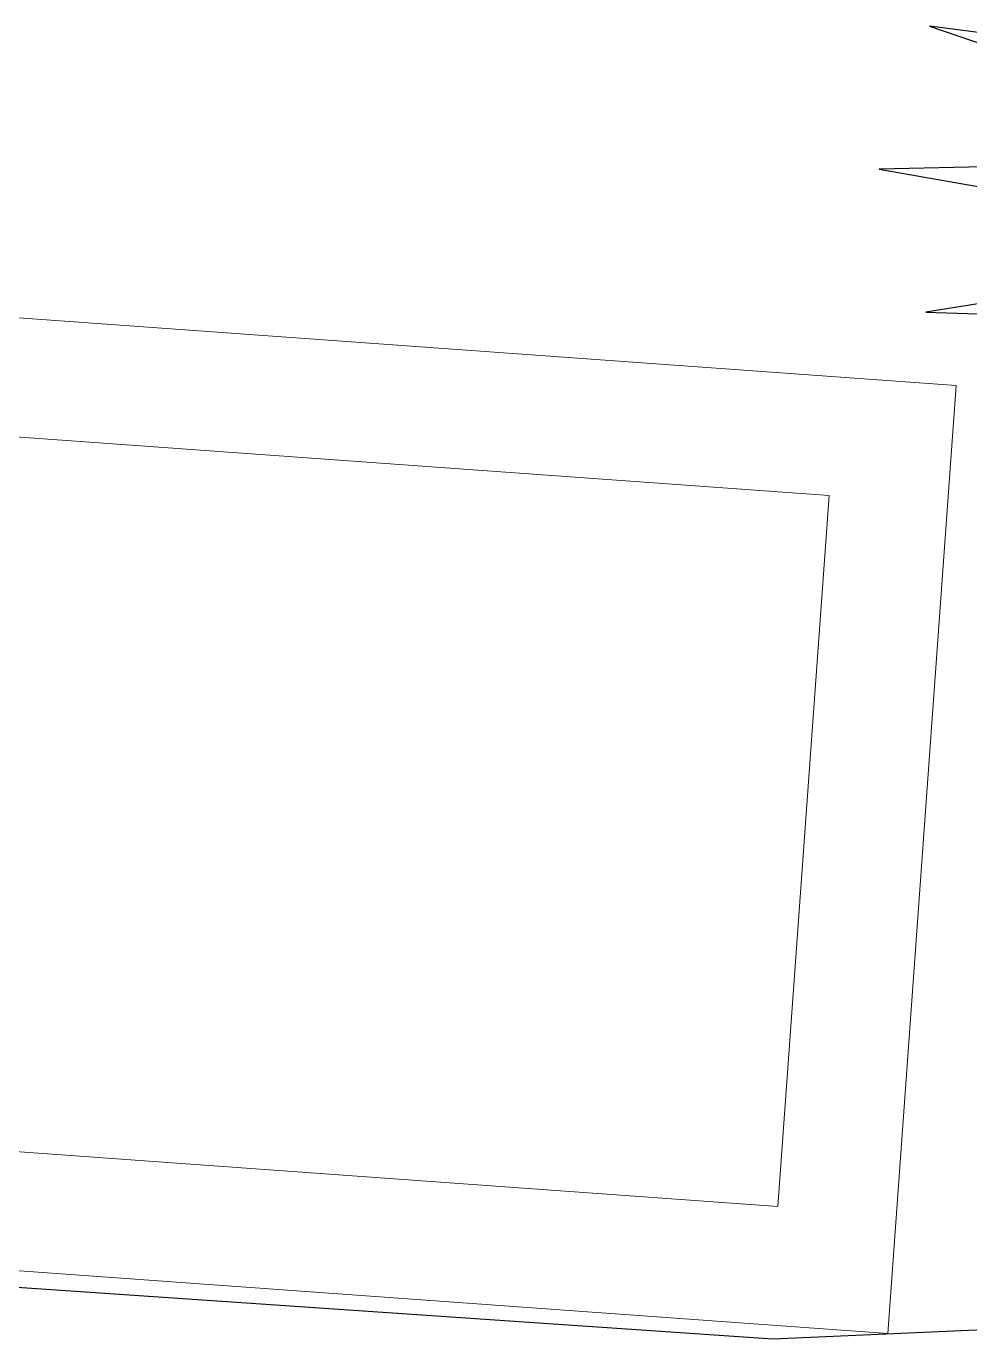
# Model space of a CAD drawing. Header units: metres. Extents: x 251860 to 269438, y 1966787 to 1972367.
# Drawn here: x 267213.73 to 267245.5, y 1969537.45 to 1969581.63 of the extents above; entities that cross this region are included whole.
import ezdxf

# ---------------------------------------------------------------- set-up
doc = ezdxf.new("R2010")
doc.units = ezdxf.units.M
doc.header["$MEASUREMENT"] = 0
doc.layers.get('0').update_dxf_attribs({"linetype": 'CONTINUOUS', "lineweight": 100})
doc.layers.add('PDF3_POINTS_line', color=6, linetype='CONTINUOUS')
doc.layers.add('zelen', color=74, linetype='CONTINUOUS')
doc.layers.add('Wall', color=7, linetype='CONTINUOUS', lineweight=20)

# ---------------------------------------------------------------- blocks, each defined once
blk = doc.blocks.new('z_49')
at = {"color": 67, "ltscale": 2, "true_color": 0x727430}
for p, q in [((-2.878, 8.782), (-2.262, 6.884)), ((-1.918, 7.073), (-2.878, 8.782)), ((-4.174, 8.377), (-3.151, 6.348)), ((-2.796, 6.61), (-4.174, 8.377)), ((-4.952, 7.274), (-3.648, 5.412)), ((-3.337, 5.709), (-4.952, 7.274))]:
    blk.add_line(p, q, dxfattribs=at)

msp = doc.modelspace()

# ---------------------------------------------------------------- linework, layer by layer
at = {"layer": 'PDF3_POINTS_line', "lineweight": 30}
for p, q in [((266920.68997, 1969559.21403), (267238.87076, 1969537.44563)), ((267238.87076, 1969537.44563), (267361.71441, 1969542.92505))]:
    msp.add_line(p, q, dxfattribs=at)
at = {"layer": 'Wall', "ltscale": 2}
for points in [[(267115.07216, 1969546.83001), (267242.74026, 1969537.61823), (267245.04321, 1969569.53525), (267117.37511, 1969578.74703)], [(267119.34966, 1969550.53177), (267239.0385, 1969541.89572), (267240.76571, 1969565.83349), (267121.07687, 1969574.46954)]]:
    msp.add_lwpolyline(points, close=True, dxfattribs=at)

# ---------------------------------------------------------------- block references
at = {"layer": 'zelen', "xscale": 3.755249891535492, "yscale": 3.755249891535492, "zscale": 3.755249891535492, "rotation": 53.23938224766656}
msp.add_blockref('z_49', (267277.03434, 1969570.55289), dxfattribs=at)

doc.saveas('drawing.dxf')
